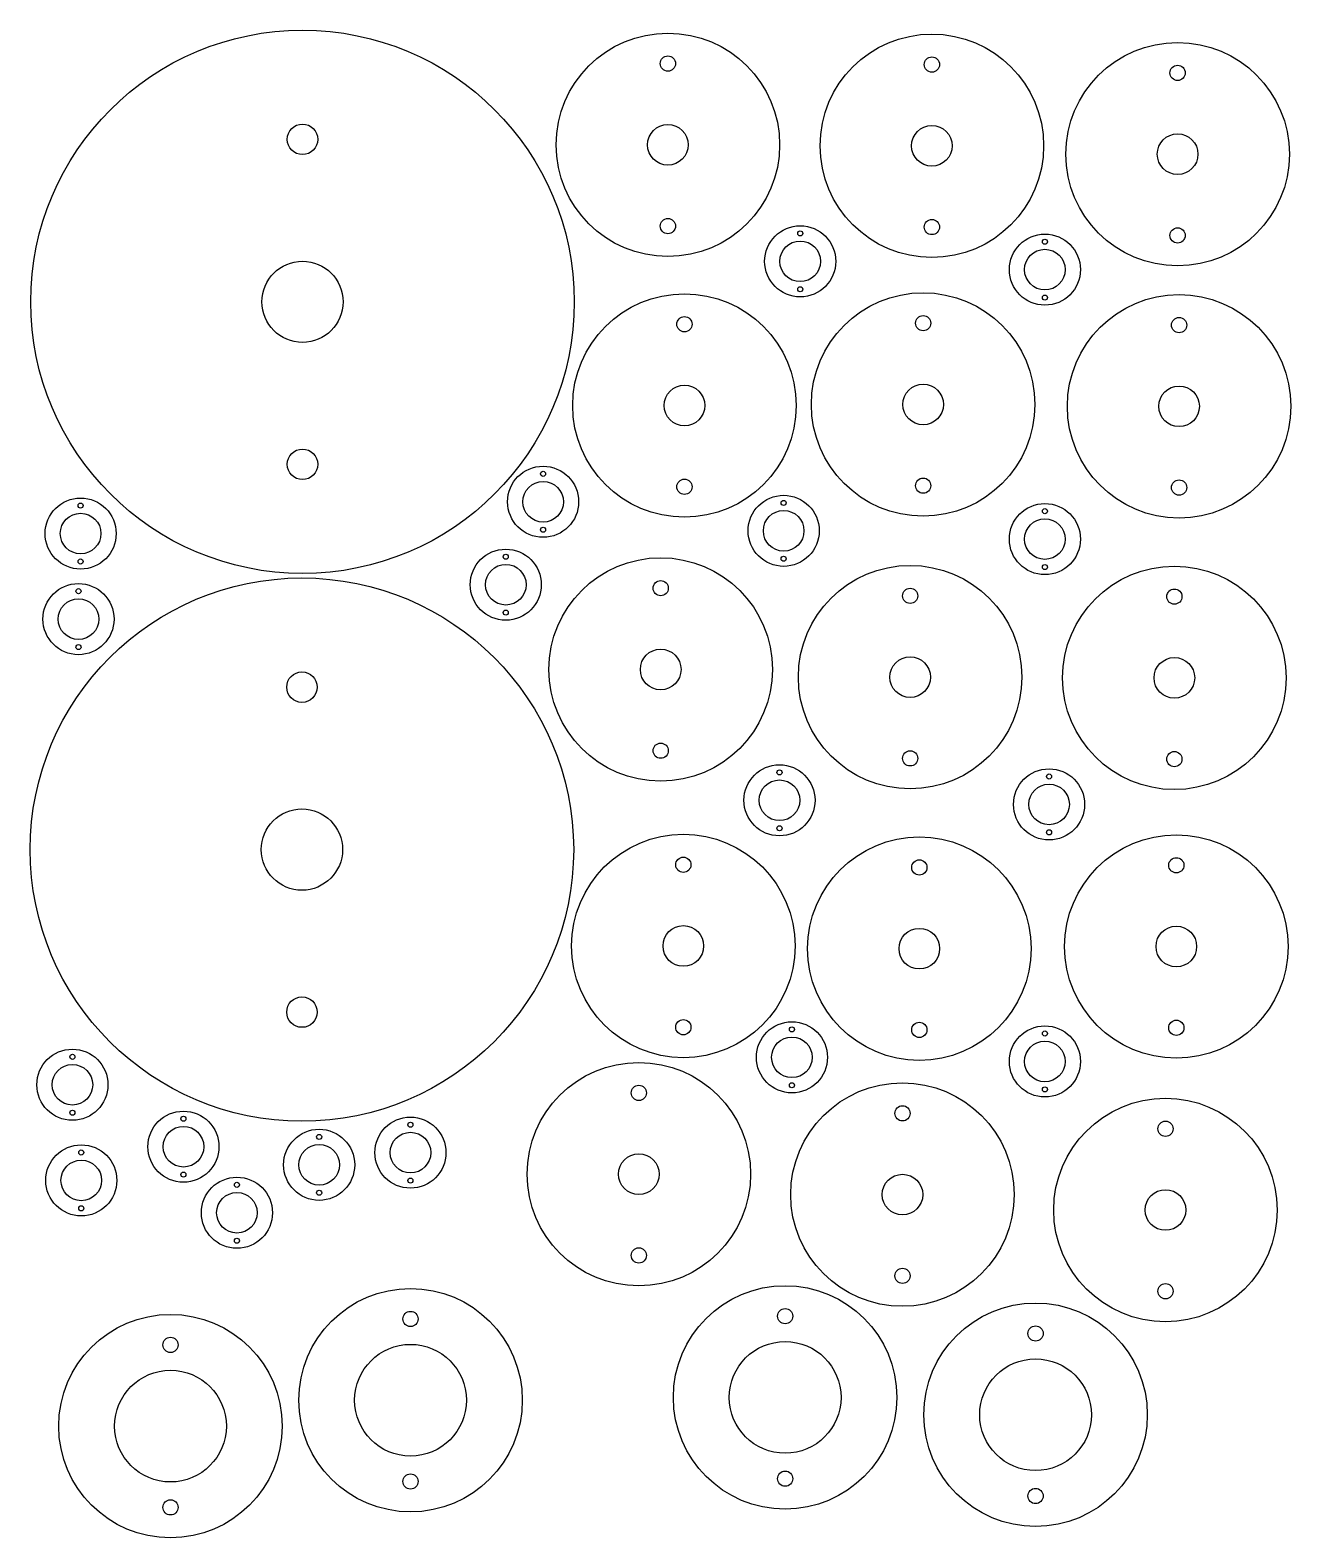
# Model space of a CAD drawing. Header units: millimetres. Extents: x 1 to 249, y 2 to 299.
import ezdxf

# ---------------------------------------------------------------- set-up
doc = ezdxf.new("R2010")
doc.units = ezdxf.units.MM

msp = doc.modelspace()

# ---------------------------------------------------------------- linework, layer by layer
at = {"color": 7, "linetype": 'Continuous', "lineweight": 25}
for centre, radius in [((54.38, 245.42), 53.5), ((126.32, 276.34), 22), ((178.29, 276.15), 22), ((226.67, 274.5), 22), ((126.32, 292.34), 1.5), ((178.29, 292.15), 1.5), ((226.67, 290.5), 1.5), ((54.38, 277.42), 3), ((126.32, 276.34), 4), ((178.29, 276.15), 4), ((226.67, 274.5), 4), ((126.32, 260.34), 1.5), ((178.29, 260.15), 1.5), ((152.37, 253.39), 7), ((152.37, 258.89), 0.5), ((200.54, 251.76), 7), ((226.67, 258.5), 1.5), ((152.37, 253.39), 4), ((200.54, 251.76), 4), ((200.54, 257.26), 0.5), ((54.38, 245.42), 8), ((129.58, 225), 22), ((152.37, 247.89), 0.5), ((176.57, 225.21), 22), ((200.54, 246.26), 0.5), ((226.96, 224.84), 22), ((129.58, 241), 1.5), ((176.57, 241.21), 1.5), ((226.96, 240.84), 1.5), ((129.58, 225), 4), ((176.57, 225.21), 4), ((226.96, 224.84), 4), ((54.38, 213.42), 3), ((101.75, 206.04), 7), ((101.75, 211.54), 0.5), ((101.75, 206.04), 4), ((129.58, 209), 1.5), ((176.57, 209.21), 1.5), ((226.96, 208.84), 1.5), ((10.7, 199.78), 7), ((10.7, 205.28), 0.5), ((149.11, 200.32), 7), ((149.11, 205.82), 0.5), ((200.54, 198.69), 7), ((10.7, 199.78), 4), ((149.11, 200.32), 4), ((200.54, 198.69), 4), ((200.54, 204.19), 0.5), ((101.75, 200.54), 0.5), ((94.4, 189.71), 7), ((10.7, 194.28), 0.5), ((94.4, 189.71), 4), ((94.4, 195.21), 0.5), ((124.9, 173.02), 22), ((149.11, 194.82), 0.5), ((174.01, 171.51), 22), ((200.54, 193.19), 0.5), ((226.03, 171.36), 22), ((54.27, 137.54), 53.5), ((124.9, 189.02), 1.5), ((10.28, 182.93), 7), ((10.28, 188.43), 0.5), ((174.01, 187.51), 1.5), ((226.03, 187.36), 1.5), ((10.28, 182.93), 4), ((94.4, 184.21), 0.5), ((10.28, 177.43), 0.5), ((124.9, 173.02), 4), ((174.01, 171.51), 4), ((226.03, 171.36), 4), ((54.27, 169.54), 3), ((124.9, 157.02), 1.5), ((174.01, 155.51), 1.5), ((226.03, 155.36), 1.5), ((148.29, 147.25), 7), ((148.29, 152.75), 0.5), ((201.36, 146.44), 7), ((201.36, 151.94), 0.5), ((148.29, 147.25), 4), ((201.36, 146.44), 4), ((54.27, 137.54), 8), ((129.36, 118.56), 22), ((148.29, 141.75), 0.5), ((175.82, 118.03), 22), ((201.36, 140.94), 0.5), ((226.42, 118.45), 22), ((129.36, 134.56), 1.5), ((175.82, 134.03), 1.5), ((226.42, 134.45), 1.5), ((129.36, 118.56), 4), ((175.82, 118.03), 4), ((226.42, 118.45), 4), ((54.27, 105.54), 3), ((129.36, 102.56), 1.5), ((226.42, 102.45), 1.5), ((150.74, 96.63), 7), ((150.74, 102.13), 0.5), ((175.82, 102.03), 1.5), ((200.54, 95.82), 7), ((200.54, 101.32), 0.5), ((9.08, 91.23), 7), ((150.74, 96.63), 4), ((200.54, 95.82), 4), ((9.08, 91.23), 4), ((9.08, 96.73), 0.5), ((120.6, 73.62), 22), ((120.6, 89.62), 1.5), ((150.74, 91.13), 0.5), ((172.5, 69.6), 22), ((200.54, 90.32), 0.5), ((9.08, 85.73), 0.5), ((172.5, 85.6), 1.5), ((224.28, 66.56), 22), ((30.94, 79.03), 7), ((30.94, 84.53), 0.5), ((75.63, 77.86), 7), ((75.63, 83.36), 0.5), ((224.28, 82.56), 1.5), ((30.94, 79.03), 4), ((57.66, 75.46), 7), ((57.66, 80.96), 0.5), ((75.63, 77.86), 4), ((10.83, 72.39), 7), ((10.83, 77.89), 0.5), ((57.66, 75.46), 4), ((120.6, 73.62), 4), ((10.83, 72.39), 4), ((30.94, 73.53), 0.5), ((41.47, 66.02), 7), ((41.47, 71.52), 0.5), ((75.63, 72.36), 0.5), ((172.5, 69.6), 4), ((41.47, 66.02), 4), ((57.66, 69.96), 0.5), ((224.28, 66.56), 4), ((10.83, 66.89), 0.5), ((41.47, 60.52), 0.5), ((120.6, 57.62), 1.5), ((172.5, 53.6), 1.5), ((75.65, 29.1), 22), ((149.4, 29.65), 22), ((224.28, 50.56), 1.5), ((198.7, 26.24), 22), ((28.39, 24), 22), ((75.65, 45.1), 1.5), ((149.4, 45.65), 1.5), ((198.7, 42.24), 1.5), ((28.39, 40), 1.5), ((75.65, 29.1), 11), ((149.4, 29.65), 11), ((198.7, 26.24), 11), ((28.39, 24), 11), ((149.4, 13.65), 1.5), ((75.65, 13.1), 1.5), ((28.39, 8), 1.5), ((198.7, 10.24), 1.5)]:
    msp.add_circle(centre, radius, dxfattribs=at)

doc.saveas('drawing.dxf')
